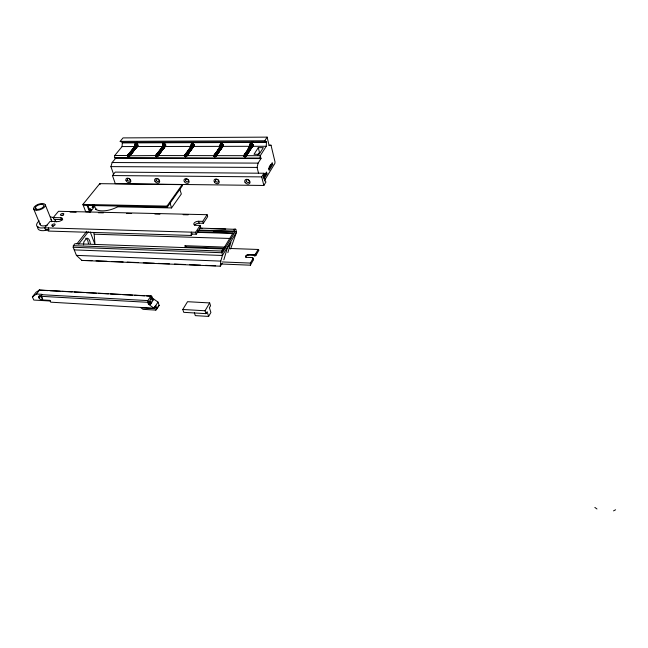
<?xml version="1.0" encoding="UTF-8"?>
<svg xmlns="http://www.w3.org/2000/svg" width="648" height="648" viewBox="0 0 648 648"><rect width="100%" height="100%" fill="white"/><g stroke="black" fill="none" stroke-linecap="round" stroke-linejoin="round"><path stroke-width="0.97" d="M221.219 264.003L250.387 265.194L250.403 263.08L253.06 258.398L252.671 257.588L247.091 257.369A2.333 1.296 -15.1 0 1 245.762 255.903A2.333 1.296 -15.1 0 1 248.686 254.591L254.251 254.786L255.474 254.121L258.123 249.464L258.884 250.169L255.847 255.514L254.624 256.171L254.251 254.786M136.121 142.771L134.638 145.427L136.153 143.743L134.614 145.719L136.282 143.994L134.638 146.286L136.461 144.237L127.454 155.528L127.883 156.338L128.377 156.614L137.724 144.958C135.683 144.804 136.315 141.11 134.954 144.31C134.735 145.565 133.691 147.914 135.675 147.849C138.251 147.687 137.789 141.426 135.23 143.848M263.939 173.243L263.582 177.649L265.275 179.067L265.072 181.456L265.988 181.934L263.858 185.466L115.303 183.676L112.452 175.551L115.223 172.109L263.939 173.243L261.703 176.888L263.858 185.466M258.503 173.065L257.086 167.427L258.106 163.118L260.982 158.566L260.067 158.047L260.269 155.698L266.239 146.278L266.49 141.863L264.781 140.778L120.163 141.361L123.031 137.903L267.106 137.133L269.139 145.606L271.026 145.217L275.011 161.895L274.882 163.393L264.538 180.411M220.28 266.19L220.774 261.112L222.418 255.482L221.762 251.06L223.042 248.954L74.909 243.721L73.354 245.705L73.192 247.269L76.407 255.369L81.932 260.431L220.28 266.19L222.167 263.453M223.042 248.954L222.742 252.258L235.24 231.636L233.896 231.093L198.701 230.081M191.079 235.459L191.387 232.146L191.986 234.082L191.079 235.459L48.187 231.061L48.511 227.926M250.128 143.978L251.051 142.601L250.015 144.253L251.149 142.892L252.266 143.119L252.817 144.528L252.493 146.302L251.286 147.631L249.626 147.128L249.917 144.536L251.011 142.852L251.375 143.897L243.745 155.682L244.077 156.362L245.365 156.759L246.386 155.682L260.269 155.698L260.982 158.566L115.676 158.225L114.526 157.731L114.737 155.512L122.083 146.57L122.334 142.382L120.163 141.361M152.393 298.096L157.991 302.089L154.046 308.213L148.408 304.204L147.736 302.316L147.898 300.599L150.895 296.031L151.729 296.217L152.061 297.157L150.004 300.299C150.053 301.523 148.036 301.846 148.862 303.507C151.535 305.645 150.239 301.685 151.754 302.243L153.301 299.854L152.393 298.096L150.377 297.983M163.895 142.892L162.518 145.363L163.984 143.654L162.494 145.654L164.114 143.913L162.527 146.221L164.284 144.156L155.601 155.561L156.371 156.605L165.564 144.877L164.284 144.156L163.895 142.892L162.729 144.496L162.259 147.282L163.855 147.768L165.029 146.489L164.989 143.564L164.001 143.119L162.842 144.229L163.976 142.673L163.118 143.759M154.046 308.213L50.698 302.179L49.92 300.364L42.979 299.967L41.399 296.33L41.853 294.322L36.418 294.014L32.4 296.889L33.793 300.048L50.552 301.02M192.334 142.803L190.974 145.589L192.529 143.824L191.006 146.165L192.707 144.075L184.348 155.601L185.142 156.654L193.987 144.804L192.707 144.075L192.334 142.803L191.209 144.415L190.763 147.234L192.383 147.72L193.558 146.424L193.509 143.467L192.497 143.022L191.314 144.148L192.416 142.576L191.452 143.897M220.409 144.059L221.381 142.698L220.296 144.334C225.212 139.474 214.026 155.698 213.727 155.642C214.763 158.63 217.712 154.572 217.971 153.301C218.813 150.417 225.034 146.675 222.345 143.078C218.141 142.552 220.579 151.762 223.212 145.687M223.852 259.808L227.213 248.411L230.947 242.222L227.853 252.647M113.562 174.166L110.921 166.617L112.144 162.535L115.676 158.225M199.746 228.088L235.791 229.351L236.552 232.097L230.575 249.01M137.392 146.221L129.284 156.338C134.063 149.275 131.147 156.127 128.377 156.614M155.682 155.804L164.503 144.374L162.575 146.489L137.084 146.545L133.998 150.506L132.014 150.239L127.454 155.528L114.737 155.512M165.588 145.816C157.237 155.617 161.069 153.77 156.549 156.662M162.178 150.32L165.029 146.489L191.063 146.432L192.918 144.293L184.437 155.844M165.467 146.011L157.642 156.225L162.275 150.109M185.32 156.711L186.6 156.071L193.558 146.424L220.15 146.375L221.94 144.212L220.101 146.1L221.559 143.743L220.061 145.517L221.341 142.949L220.199 144.617M190.917 150.093L186.268 156.435L194.1 145.751M137.376 142.285L136.931 143.483L137.919 142.495L137.06 143.645M218.084 153.09L215.865 156.314L222.248 147.072M249.917 144.536L251.011 142.852L249.78 145.444L251.205 143.654L249.82 146.035L251.586 144.123L249.877 146.31L222.709 146.367L215.501 156.614L223.058 145.444M251.149 142.374L250.582 143.289L251.716 141.904M250.387 265.194L253.441 259.775L253.06 258.398M243.745 155.682L252.104 144.472L244.393 156.662L252.396 144.585L252.971 144.658L244.968 156.84L252.688 144.65L243.948 156.16L251.586 144.123L252.396 144.585L243.745 155.682L216.302 155.642L220.174 150.069M247.957 153.317L245.932 156.362L250.071 150.044L245.754 156.532L253.004 145.282M208.624 316.426L210.9 312.49L209.409 307.743L210.551 305.791L209.66 302.924L187.539 301.701L182.785 309.477L183.74 312.328L205.967 313.648L207.117 311.672L208.624 316.426L195.307 315.625L194.376 312.781M249.877 146.31C247.682 147.614 246.929 152.061 249.95 150.263M205.967 313.648L205.052 310.773L209.66 302.924M252.939 145.306L244.579 156.759L253.246 144.626L245.56 156.662L252.817 145.816M236.552 232.097L222.418 255.482L74.237 249.901M233.896 231.093L235.127 229.076M222.758 249.958L233.094 232.94L197.737 231.903M213.727 155.642L222.45 144.553L214.358 156.614L222.734 144.666L223.309 144.739L214.917 156.784L223.025 144.731L213.921 156.111L221.94 144.212L222.734 144.666L213.727 155.642L186.875 155.601M263.404 176.434L264.967 173.875L266.984 173.899L266.531 172.028L263.396 177.147M269.179 167.006L270.71 164.511L272.703 164.519L272.257 162.664L268.693 168.496L269.147 170.359L272.703 164.519L268.531 168.885M263.866 179.01L266.984 173.899L263.201 177.86M220.15 146.375L217.801 150.182L219.891 150.458M257.864 154.888L259.459 152.385L258.285 147.655L263.339 147.647L259.111 154.305L254.016 154.297L258.285 147.655M140.981 307.857L143.07 309.339L155.828 310.1L159.133 305.354L157.991 302.089M155.828 310.1L159.133 305.354M264.781 140.778L267.106 137.133M245.365 156.759L251.748 147.404M142.349 307.541A1.823 1.191 32 0 0 143.621 308.019L154.264 308.634L155.585 306.577M184.348 155.601L193.428 144.634L184.964 156.557L193.703 144.747L184.348 155.601L158.072 155.569M244.766 156.816L246.75 153.746L247.787 153.495M246.248 155.933L252.963 145.622M191.986 234.082L196.239 234.203L200.694 227.351L200.111 225.431L195.882 225.318A3.532 1.847 -16.2 0 1 194.052 223.212A3.532 1.847 -16.2 0 1 198.539 221.268L202.751 221.373L207.101 214.699L58.498 211.289L53.258 217.566L53.987 219.389L61.544 219.591A3.402 1.636 -19.5 0 1 62.751 219.883M194.643 225.123A3.523 1.847 -16.2 0 1 199.122 223.187L203.326 223.293L207.668 216.618L207.101 214.699M196.239 234.203L195.639 232.276L200.111 225.431M246.102 156.16L253.214 145.152M191.063 146.432L188.592 150.198L190.65 150.474M148.408 304.204L148.862 303.507M194.165 145.452L185.514 156.735L194.27 144.82L184.664 156.265L193.161 144.48L190.763 147.234M250.768 143.119L251.489 142.017M244.231 156.524L252.971 144.658M243.834 155.933L245.641 153.212L246.75 153.746M193.987 145.517L186.081 156.565L193.963 145.946M249.788 145.743L251.205 143.654M215.306 156.711L223.074 145.881M155.601 155.561L165.005 144.715L156.2 156.516L165.289 144.82L155.601 155.561L129.746 155.771L131.884 153.058M214.723 156.767L223.236 145.379L215.687 156.484L223.155 145.792M162.575 146.489L160.007 150.214L162.024 150.49M216.027 156.119L223.268 145.581M253.166 145.184L245.163 156.816L247.317 153.722M157.804 156.03L165.758 145.5L156.735 156.686L165.831 144.893L155.901 156.217L164.746 144.561L162.259 147.282M214.196 156.476L223.309 144.739M117.879 206.817L171.558 207.935L181.319 194.011L179.861 189.305M213.808 155.893L215.703 153.203L217.809 153.479M83.26 205.343L167.314 207.068L167.006 206.113L182.193 184.656L99.76 183.659L82.912 204.42L85.698 211.791L90.291 211.896L93.782 207.506L92.923 204.906M167.314 207.068L182.477 185.595L182.193 184.656M165.532 145.581L157.294 156.516L159.756 153.446M220.069 145.816L221.559 143.743M127.526 155.763L136.671 144.455L134.687 146.545L132.014 150.239L137.182 144.788L128.037 156.468L137.449 144.893L127.454 155.528M191.111 144.698L192.302 143.046M185.895 156.654L192.812 147.501M186.746 155.852L188.738 153.082L186.438 156.265C191.589 152.709 184.737 152.434 184.542 156.071L193.987 144.804M252.104 142.981L252.85 141.953M188.276 153.592L194.222 145.427M186.6 156.071L194.149 145.646M223.455 145.257L215.112 156.767L217.355 153.698M135.084 144.067L136.607 142.325L135.91 143.265M137.822 145.581L128.555 156.638L137.408 145.687M184.81 156.427L186.924 153.536M246.167 153.568L244.077 156.362L251.837 144.318L249.626 147.128M160.016 153.066L157.942 155.812L159.91 153.276M137.66 145.646L129.106 156.468L134.233 150.133M190.982 145.881L192.529 143.824M162.632 144.771L163.871 143.135M157.108 156.605L165.297 146.156M193.784 146.1L185.701 156.719L188.042 153.681M216.805 153.722L214.537 156.711L222.993 145.452M162.972 143.986L163.976 142.673M156.047 156.379L158.25 153.519L159.57 153.576M38.791 297.254A1.79 1.102 34.9 0 1 39.674 295.974A1.79 1.102 34.9 0 1 41.755 297.424L42.144 298.331A1.782 1.102 34.9 0 1 41.261 299.603A1.782 1.102 34.9 0 1 39.188 298.161L38.791 297.254L40.014 295.682M39.188 298.161L41.018 295.796M131.795 153.26L137.676 145.881M78.692 244.126L88.347 231.733M36.418 294.014L39.536 290.029L150.895 296.031M77.023 243.753L86.727 231.32M32.4 296.889L36.094 292.183L39.536 290.029M216.23 153.552L214.051 156.314L222.183 144.399L219.875 147.185M134.752 144.852L136.031 143.232M128.928 156.557L133.812 150.636M90.947 209.717L90.445 210.349L90.096 209.426L90.599 208.802L90.947 209.717L89.675 210.333M162.502 145.946L164.114 143.913M133.52 151.106L129.454 156.176L137.878 145.565M92.599 206.299L93.093 205.675L93.782 207.506M187.499 153.706L185.142 156.654L193.922 145.525M89.222 205.108L88.719 205.74L88.371 204.809L87.861 205.44L90.291 211.896M133.998 150.506L137.554 146.067M135.554 143.492L136.404 142.43M127.883 156.338L137.992 144.966M159.335 153.665L156.921 156.662L164.082 147.679M134.614 146.011L136.282 143.994M49.256 229.765L45.457 229.651L44.704 227.821L50.074 221.381L57.656 221.584A3.402 1.636 -19.5 0 0 62.087 219.745A3.402 1.636 -19.5 0 0 60.815 217.76L53.258 217.566M158.809 153.689L156.371 156.605L165.467 145.589M131.649 153.43L128.741 156.614L136.145 147.728M131.244 153.649L128.199 156.557L137.595 145.654M165.564 144.877L155.779 156.03L157.731 153.171L158.25 153.519M130.726 153.673L130.167 153.503L127.745 156.176L136.914 144.642L134.355 147.331M137.724 144.958L127.632 155.982L129.657 153.163L130.167 153.503M94.122 204.833L95.831 209.442L96.738 208.915M224.88 248.297L186.316 246.945L185.166 247.568L185.061 245.705L225.52 247.107M613.535 510.867L615.6 509.782M93.304 205.91L94.381 205.619M81.932 260.431L92.016 260.634M122.334 142.382L266.49 141.863M122.513 142.916L266.628 142.422M269.017 145.217L271.026 145.217M122.083 146.57L134.687 146.545M252.493 146.302L266.239 146.278M114.526 157.731L260.067 158.047M112.144 162.535L258.106 163.118M110.921 166.617L257.086 167.427M112.452 175.551L261.703 176.888M82.912 204.42L167.006 206.113M70.057 212.082L76.116 212.228M98.334 212.738L103.38 212.86M126.603 213.394L131.649 213.516M154.88 214.051L159.926 214.172M183.149 214.707L188.195 214.82M199.446 228.339L202.476 228.42M210.551 228.647L225.698 229.068M233.774 229.295L235.791 229.351M197.567 230.55L235.24 231.636M213.362 231.417L221.43 231.652M44.704 227.821L195.639 232.276M197.097 232.373L233.361 233.45L233.094 232.94M93.571 232.559L94.195 234.203L230.85 238.496M229.319 248.451L258.123 249.464M73.354 245.705L221.762 251.06M73.192 247.269L221.608 252.72M246.256 257.612A2.333 1.296 -15.1 0 1 246.167 256.009A2.333 1.296 -15.1 0 1 248.816 255.053L254.381 255.263M76.407 255.369L220.774 261.112M222.232 261.954L250.403 263.08M96.042 260.804L107.09 261.266M112.12 261.476L123.169 261.93M127.194 262.1L138.243 262.562M143.273 262.764L154.329 263.226M158.347 263.396L169.403 263.849M174.425 264.06L185.482 264.522M189.5 264.692L200.556 265.145M205.578 265.356L215.63 265.777M38.953 290.134L48.017 290.62M50.026 290.733L60.102 291.276M62.111 291.381L72.179 291.924M74.196 292.029L84.264 292.572M86.281 292.685L96.35 293.228M98.358 293.333L108.427 293.876M110.444 293.99L120.512 294.532M122.529 294.638L132.597 295.18M134.606 295.294L144.682 295.836M146.691 295.942L151.729 296.217M150.279 299.692L153.301 299.854M41.569 294.686L147.898 300.599M150.798 302.122L148.781 302.009L151.754 302.243M148.667 302.187L150.684 302.3M41.399 296.33L147.736 302.316M149.024 303.086L151.024 303.199M149.048 303.402L151.049 303.515M148.951 303.653L150.96 303.766M148.757 303.839L150.765 303.953M148.473 303.928L150.474 304.042M182.785 309.477L205.052 310.773M192.302 143.67L193.809 144.464M163.96 143.759L165.451 144.536M136.202 143.848L137.676 144.617M250.816 143.492L253.117 144.698M221.243 143.581L223.528 144.779M594.856 507.416L596.954 508.964M185.061 245.705L186.316 246.945M253.441 259.775L252.671 257.588M33.647 208.875L40.095 224.459M35.446 207.133L36.563 209.863M45.303 204.906A6.156 2.867 -19.6 0 1 37.26 210.284A6.156 2.867 -19.6 0 1 35.867 205.513A6.156 2.867 -19.6 0 1 45.303 204.906L51.621 220.506M60.815 217.76L61.544 219.591M90.234 231.96L94.964 244.385L94.195 234.203M89.837 208.786L90.177 209.701M87.099 205.424L89.521 211.88M92.332 205.659L93.012 207.49M99.76 183.659L100.092 184.575M155.779 305.524L156.938 308.796M170.043 203.197L171.558 207.935M198.539 221.268L199.122 223.187M202.751 221.373L203.326 223.293M248.686 254.591L248.816 255.053M255.474 254.121L255.847 255.514M154.548 306.31A1.831 1.207 31.7 0 1 155.439 307.857A1.831 1.207 31.7 0 1 154.264 308.634M48.341 229.659A9.704 4.658 -19.9 0 1 37.981 226.419M55.436 220.944A9.704 4.658 -19.9 0 1 56.117 221.981M55.031 219.291A9.728 4.641 -19.8 0 1 54.521 221.932M44.793 227.642A9.728 4.641 -19.8 0 1 37.106 226.508A9.728 4.641 -19.8 0 1 39.22 220.911M50.342 217.048A9.728 4.641 -19.8 0 1 53.792 217.85M50.868 219.591A6.091 2.908 -19.8 0 1 51.5 221.729M47.417 225.01A6.091 2.908 -19.8 0 1 41.772 225.771A6.091 2.908 -19.8 0 1 40.241 223.236M118.268 206.42A16.702 8.068 -18.1 0 1 95.831 209.442M90.25 243.616A6.067 3.337 -88.8 0 0 86.67 238.221L83.908 241.785A6.067 3.337 -88.8 0 0 83.592 244.904M85.649 238.205A6.059 3.345 -88.8 0 1 88.355 243.551M52.966 226.468A1.766 0.859 -19.8 0 1 53.306 226.225M62.402 215.509A1.742 0.834 -19.4 0 1 63.269 215.274M93.442 206.591L92.178 207.198L93.442 206.591M37.827 209.409A4.577 2.13 -19.6 0 0 43.813 205.416A4.577 2.13 -19.6 0 0 36.798 205.862A4.577 2.13 -19.6 0 0 37.827 209.409M127.478 180.055A1.66 1.175 37.5 0 0 130.07 180.897A1.66 1.175 37.5 0 0 128.847 178.548A1.66 1.175 37.5 0 0 127.478 180.055M126.068 180.646A2.77 1.96 37.5 0 0 130.378 182.282A2.77 1.96 37.5 0 0 128.579 178.338A2.77 1.96 37.5 0 0 126.068 180.646M156.217 180.363A1.669 1.207 36.6 0 0 158.849 181.213A1.669 1.207 36.6 0 0 157.658 178.84A1.669 1.207 36.6 0 0 156.217 180.363M154.961 181.262A2.786 2.009 36.6 0 0 159.351 182.42A2.786 2.009 36.6 0 0 157.083 178.516A2.786 2.009 36.6 0 0 154.961 181.262M185.595 180.671A1.685 1.239 35.6 0 0 188.26 181.529A1.685 1.239 35.6 0 0 187.094 179.132A1.685 1.239 35.6 0 0 185.595 180.671M184.324 181.586A2.811 2.057 35.6 0 0 188.787 182.752A2.811 2.057 35.6 0 0 186.559 178.808A2.811 2.057 35.6 0 0 184.324 181.586M215.614 180.986A1.693 1.272 34.5 0 0 218.327 181.861A1.693 1.272 34.5 0 0 217.185 179.431A1.693 1.272 34.5 0 0 215.614 180.986M214.334 181.91A2.827 2.114 34.5 0 0 218.87 183.092A2.827 2.114 34.5 0 0 216.691 179.107A2.827 2.114 34.5 0 0 214.334 181.91M246.443 181.553A1.709 1.304 33.1 0 0 249.205 182.015A1.709 1.304 33.1 0 0 247.682 179.674A1.709 1.304 33.1 0 0 246.443 181.553M245.025 182.25A2.851 2.171 33.1 0 0 249.634 183.441A2.851 2.171 33.1 0 0 247.504 179.407A2.851 2.171 33.1 0 0 245.025 182.25M52.61 225.933A1.774 0.851 -19.7 0 0 55.12 224.467A1.774 0.851 -19.7 0 0 52.569 224.394A1.774 0.851 -19.7 0 0 52.61 225.933M61.341 215.379A1.75 0.834 -19.3 0 0 63.812 213.945A1.75 0.834 -19.3 0 0 61.277 213.881A1.75 0.834 -19.3 0 0 61.341 215.379"/></g></svg>
